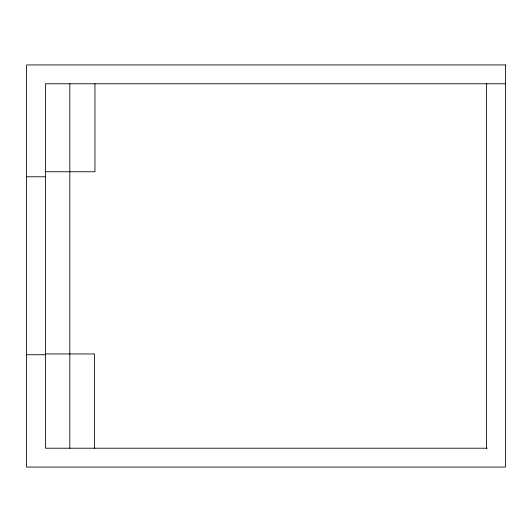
<?xml version="1.0" encoding="UTF-8"?>
<svg xmlns="http://www.w3.org/2000/svg" width="532" height="532" viewBox="0 0 532 532"><rect width="100%" height="100%" fill="white"/><g stroke="black" fill="none" stroke-linecap="round" stroke-linejoin="round"><path stroke-width="0.8" d="M505.4 83.777L45.453 83.777L45.453 448.223L487.106 448.223M45.453 171.75L94.955 171.75L94.955 83.777M26.6 176.777L45.453 176.777M45.453 353.953L94.563 353.953L94.563 448.223M26.6 354.738L45.453 354.738M486.547 83.777L486.547 448.223M69.818 83.777L69.818 448.223M505.4 64.931L26.6 64.931L26.6 467.069L505.4 467.069L505.4 64.931"/></g></svg>
